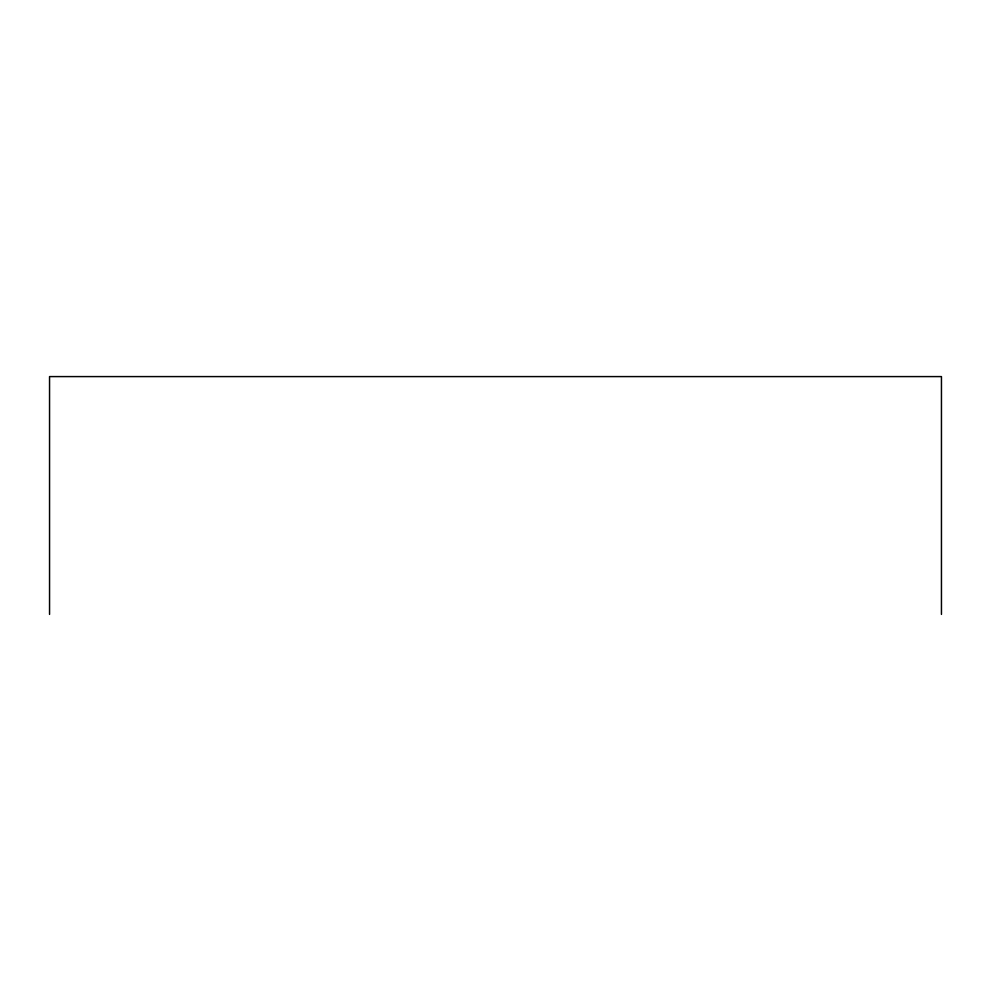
<?xml version="1.0" encoding="UTF-8"?>
<svg xmlns="http://www.w3.org/2000/svg" width="991" height="991" viewBox="0 0 991 991"><rect width="100%" height="100%" fill="white"/><g stroke="black" fill="none" stroke-linecap="round" stroke-linejoin="round"><path stroke-width="1.49" d="M941.45 614.408L941.45 376.592L49.55 376.592L49.55 614.408"/></g></svg>
